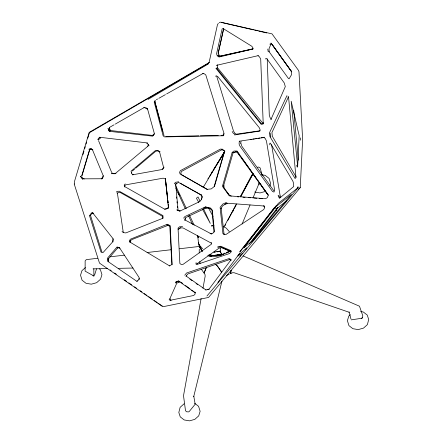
<?xml version="1.0" encoding="UTF-8"?>
<svg xmlns="http://www.w3.org/2000/svg" width="443" height="443" viewBox="0 0 443 443"><rect width="100%" height="100%" fill="white"/><g stroke="black" fill="none" stroke-linecap="round" stroke-linejoin="round"><path stroke-width="0.66" d="M200.972 249.254L199.799 247.659L199.832 246.314M269.748 144.844L269.82 143.233L270.346 143.111L292.901 181.231L293.598 183.452L293.726 186.542L279.389 198.326L278.11 195.557M297.641 166.756L299.18 135.724L291.178 101.203L297.685 166.679M74.197 183.939L99.498 263.109L161.988 306.157L164.082 306.506L208.542 297.447L300.254 187.594L302.63 139.534L298.992 71.827L298.543 70.487L272.013 33.862L220.564 22.15L219.219 22.604M230.875 270.701L230.737 273.453L231.163 270.208M252.798 49.023L252.859 47.822L251.89 46.321L223.073 28.507L222.115 28.972L216.561 53.852L217.286 55.862L219.036 57.025L252.798 49.023L219.263 56.399L217.768 55.403L219.019 55.032L220.453 56.084L253.341 48.758M199.278 249.116L199.223 252.942M300.437 140.209L300.592 137.895M113.015 241.922L112.954 238.816M220.199 251.563L220.459 248.185M136.876 281.333L138.98 279.561L139.146 277.589L119.433 247.62L117.057 246.961L107.3 258.391L107.522 261.187L136.876 281.333L137.518 280.978M196.088 262.616L195.956 264.094L197.711 264.227L229.214 253.629L230.869 252.399L231.091 250.683L220.758 246.242L217.751 246.773M195.225 292.17L194.97 294.313L193.63 295.498L170.201 300.288L169.126 299.75M202.457 251.031L201.532 250.14L198.536 243.6L198.685 242.443M130.574 240.687L130.358 242.338L169.819 266.038L169.63 265.833L171.873 264.482L169.791 226.063L168.196 225.099L166.612 225.022M186.37 275.297L186.254 276.161L206.073 290.038M147.824 146.284L148.322 144.418M277.495 207.723L249.187 244.021M184.82 220.453L185.495 217.696L204.921 208.509L208.038 208.094L211.095 209.102M108.325 258.352L108.059 259.919L108.596 261.403M184.919 219.889L185.218 218.189M201.116 298.527L183.518 395.699L185.495 410.705L186.564 411.774L188.74 411.89L189.349 411.375L195.158 404.237L193.79 396.164L193.741 396.529L221.932 281.167M202.96 288.315L205.181 276.061L204.976 274.367L201.371 269.278M240.649 143.344L241.07 141.444M219.019 55.032L218.189 53.326L223.488 29.304M218.189 53.326L223.698 28.551M138.98 279.561L139.257 278.331M180.212 210.951L176.829 209.86L178.114 210.652L180.212 210.951L199.367 201.737L201.449 199.577L202.03 196.997L200.723 194.782L178.263 182.25M103.562 175.749L101.735 179.083L102.682 177.593L103.153 175.55L92.299 149.396L90.516 148.449L88.86 149.213M131.482 173.069L131.809 171.657M206.959 296.007L297.452 188.513L297.873 186.774M251.463 175.937L252.947 173.252M214.395 186.713L224.778 150.792M223.471 186.066L233.09 152.769L236.379 151.744M201.449 199.577L202.318 196.587L200.9 194.25M82.957 154.557L83.926 151.273M84.696 148.649L85.277 146.677M86.053 144.053L86.634 142.081M87.797 138.144L89.342 132.894M81.75 175.749L89.636 149.33L91.513 149.081M81.811 176.303L89.774 149.601L91.551 149.075L92.925 149.944M92.941 212.95L91.18 213.122L90.466 215.492L89.342 215.148L100.998 252.095L103.114 252.493L112.627 241.906L113.275 238.971L92.504 212.618M94.564 275.192L96.491 268.84M362.23 317.421L361.981 318.235L351.26 319.863M269.815 186.005L270.623 183.402L269.078 178.424L265.163 175.356L261.763 174.752M98.567 140.237L98.95 139.052M262.948 123.774L263.347 122.639M223.649 133.642L223.056 135.22L223.305 135.763L164.569 136.904L163.157 135.863L154.192 102.034L154.84 100.705M206.388 267.395L204.073 273.054L206.089 268.098M223.305 135.763L224.119 133.758L205.79 74.933L204.317 73.809L202.711 73.61M271.21 43.48L269.023 48.73L269.15 51.803M242.111 223.992L250.068 204.943M252.986 197.955L259.354 182.715M110.102 130.286L109.094 128.758L109.559 127.662M270.834 119.771L285.298 86.606L284.295 82.996L266.93 58.819L266.082 58.338L265.484 59.013M169.907 298.582L176.746 283.276L180.013 281.466M288.581 96.657L271.941 132.551L272.334 136.339L296.262 177.228M286.959 95.644L269.471 132.85L269.953 136.621L295.149 178.595L295.952 177.073L288.692 98.385L288 96.602M155.537 100.544L154.9 101.768L164.048 135.613M251.297 242.122L276.388 210.281L277.927 207.346M225.072 225.625L225.72 224.407M227.658 220.736L236.385 204.223M240.267 196.88L251.574 175.472M232.614 211.876L233.267 210.663M235.216 207.031L235.87 205.818M240.748 196.731L253.103 173.706M223.887 227.037L236.479 204.007M240.455 196.736L253.047 173.706M220.88 208.78L222.552 205.934L226.246 203.453M289.102 78.826L291.527 74.717L291.682 71.844L272.019 44.344L291.749 71.866L270.966 43.021M162.57 169.663L164.071 167.149M203.115 187.478L224.878 151.296M211.444 172.908L212.164 171.734M213.249 169.974L213.969 168.8M214.694 167.626L215.774 165.859M216.86 164.098L217.939 162.337M218.665 161.163L224.075 152.359M207.889 178.889L208.62 177.726M209.345 176.563L224.28 152.752M228.654 250.705L227.669 252.211L229.324 251.463L226.567 252.87L230.565 250.893M217.867 282.44L239.945 252.986M218.349 23.368L217.474 24.631L209.118 62.419L207.939 63.609L89.624 132.595M196.947 264.2L197.633 263.203M244.087 247.377L243.633 248.002L253.457 240.006L291.5 194.316L275.989 206.599L244.087 247.377L275.928 205.906M297.452 188.513L298.576 187.04M245.632 249.559L246.873 247.858L240.145 253.617L237.957 256.065M253.917 234.109L239.774 251.929L274.594 207.357L276.609 208.869L286.466 200.845M254.775 233.029L255.633 231.949M256.491 230.869L263.779 221.694M269.35 214.672L271.493 211.97M272.351 210.89L273.209 209.81M276.205 206.034L278.348 203.331L297.635 187.987M97.687 139.539L99.559 137.241L147.242 142.934L149.025 145.797L148.023 144.806M175.81 283.083L176.851 281.814L179.005 281.338L195.28 292.923M183.612 218.122L184.919 216.538L205.402 206.914L210.381 207.95L212.286 210.071L214.44 231.445L212.485 233.611L210.104 233.749M125.208 183.9L124.201 185.108L124.61 186.525L164.646 209.179L165.748 209.09M184.742 275.236L186.597 273.004L229.247 258.502L231.085 259.692L209.251 288.836L207.795 289.667M174.254 183.801L175.517 182.289L178.684 181.791M185.866 276.288L187.826 273.957L229.596 259.598L231.146 259.975M241.784 254.016L239.824 256.248L240.754 254.797L242.803 253.186M152.503 135.597L154.153 133.78M146.805 143.405L147.242 142.934M175.777 184.233L176.679 183.264M102.183 178.429L102.997 177.615M224.894 253.075C220.127 256.586 213.399 257.261 207.717 255.711M179.603 211.222L178.069 210.071L175.71 184.066L176.657 183.208M85.416 267.561L81.944 270.679L80.532 275.236L82.077 280.214L85.992 283.276L91.324 284.185L96.646 282.695L100.533 279.206L101.945 274.649L100.4 269.671L99.42 268.907M184.078 403.794L180.124 407.344L178.817 412.477L180.262 416.88L184.172 419.942L189.504 420.85L194.831 419.36L198.719 415.872L200.125 411.314L198.58 406.336L194.671 403.274M350.369 314.691L348.802 316.092L347.395 320.649L348.94 325.627L352.849 328.689L358.182 329.598L363.509 328.108L367.397 324.619L368.703 319.486L367.258 315.089L363.349 312.022L360.602 311.529M178.136 229.601L180.19 227.835M130.934 171.297L155.244 150.698L157.481 150.393L160.078 151.761M132.474 170.926L134.556 169.171M135.591 168.29L155.847 151.157L158.234 150.947L159.685 151.982M147.951 146.162L115.246 173.573L111.492 173.7L113.314 173.656M298.161 189.311L300.254 187.594M130.447 240.737L131.837 239.597L167.482 225.553L169.503 225.947M116.276 192.096L117.19 191.365L119.305 191.221L162.958 215.597L163.124 218.172L125.84 232.924L123.47 232.63L122.008 231.523M166.302 209.046L168.395 207.501L165.366 178.496L167.642 198.946M98.651 139.357L100.672 137.906L99.559 137.241M196.775 263.984L218.875 248.252L221.478 247.648L231.019 251.696M228.416 274.621L229.33 274.001M102.682 177.593L100.899 178.756L83.544 178.828M215.525 76.257L216.284 75.775L217.801 76.633L259.293 127.717L260.074 129.649L259.836 131.056L234.602 134.949M175.71 184.066L177.676 182.898M148.034 99.409L208.731 63.681M226.362 275.662L227.929 274.738M209.528 62.352L89.204 132.379L74.529 181.342L74.64 184.072M178.584 229.07L180.816 227.78M109.349 127.501L114.111 124.771M115.302 124.09L144.479 107.372M156.407 99.681L157.608 99.005M158.81 98.329L165.422 94.614M166.623 93.944L203.276 73.35M221.672 149.778L181.696 171.33L180.783 172.953L181.298 174.608L207.396 189.382M230.62 273.68L232.503 272.711L234.137 272.738L349.189 312.282L349.084 311.95L350.956 319.01M166.806 208.791L168.816 207.778L164.646 209.179M199.023 246.098L197.971 246.607L179.415 248.767M178.845 280.652L175.445 282.274L176.851 281.814M233.195 152.868L235.571 151.794L237.431 152.298M226.345 202.495L222.829 204.046L220.105 207.318L222.918 233.633L224.23 234.53L226.179 234.353L263.773 209.522L264.648 207.712L263.873 205.364M219.988 255.617L223.388 254.182M222.552 254.515L212.441 255.578L222.552 254.515L227.109 252.687M213.199 255.45L217.552 255.102L219.379 254.393M93.036 213.066L91.557 213.581L90.538 215.547L101.951 252.111M153.261 135.071L152.276 135.408L110.623 130.541L109.094 128.758M237.98 255.229L239.015 254.88M117.057 193.087L119.826 192.251L162.719 216.461M265.324 191.442L260.002 192.932L254.67 192.024M117.096 247.953L118.375 247.609L119.926 248.196M224.872 204.234L227.331 203.625M229.064 259.648L230.244 259.36L230.964 260.562M258.324 55.613L216.234 65.414M217.757 247.482L220.564 246.862L231.091 251.43M275.884 210.386L276.388 210.281M269.853 44.139L271.614 43.779M217.148 251.79L219.783 251.259M205.696 289.971L209.317 289.246M217.026 251.823L220.121 251.214M133.116 174.692L161.883 169.558L163.633 167.604L159.541 151.799M217.552 255.102L221.118 254.476M250.217 139.539L251.585 139.318M252.947 139.102L254.31 138.88M255.672 138.659L257.04 138.443M258.402 138.222L259.764 138M261.126 137.784L264.537 137.236M119.422 247.654L117.666 247.936L108.529 258.695L108.768 261.608M214.019 252.017L220.653 251.043M361.455 318.312L361.981 318.235L362.595 317.26L362.762 315.704L359.478 306.213L243.091 255.949M260.052 130.779L236.185 134.179L234.807 133.16L233.505 131.128L216.777 76.523M213.831 225.581L211.322 225.902L213.886 225.753M257.527 167.221L258.723 167.077L260.152 167.93L262.217 175.472M97.632 258.269L86.28 259.642L85.139 260.905L85.117 271.144L93.916 276L93.805 268.796M110.002 256.835L124.433 255.157M147.115 252.521L171.17 249.725M203.913 208L207.224 207.629L210.375 208.581L212.014 210.514L214.002 232.11M182.588 226.523L179.409 226.844L178.036 228.145L179.864 263.502L181.165 264.432L183.031 264.377L211.477 244.148L211.15 242.387M209.904 255.306L211.826 255.146L209.904 255.306L208.675 254.946M178.618 282.014L179.941 281.92M217.552 67.978L216.527 68.039L260.805 123.06L261.996 123.885M115.994 173.678L113.596 173.772L112.145 172.931M213.914 252.239L215.171 252.189M165.776 136.522L198.946 135.807M200.33 135.779L218.294 135.386M221.063 135.331L223.826 135.27M93.074 268.851L107.538 268.558M118.558 268.336L133.022 268.043M180.772 227.863L183.092 227.957L211.333 243.152M237.442 196.786L238.821 196.891M242.952 197.207L245.018 197.362M248.462 197.628L250.528 197.783M253.972 198.043L256.724 198.254M259.476 198.464L262.234 198.674M226.052 203.127L263.779 205.984M92.958 275.745L93.916 276M110.783 131.012L108.33 129.577L109.349 131.333L152.697 136.139L154.485 134.03L147.458 108.64L145.719 107.837L147.358 109.244M91.18 213.122L93.185 213.371M209.639 254.935L210.824 255.107M258.385 183.878L260.933 184.327M221.328 22.443L253.352 29.853M254.686 30.163L257.355 30.783M258.69 31.088L266.692 32.943M208.675 255.738L211.782 256.536L210.503 256.026M132.49 174.42L133.664 174.769M221.362 149.684L224.269 150.581M143.82 107.433L147.458 108.64M223.183 226.334L226.29 228.173L229.297 231.578M205.402 206.914L207.224 207.629M165.394 179.038L163.196 178.158L125.635 184.864L124.583 186.032L124.832 187.001M231.312 196.099L229.452 195.302L224.092 187.843L223.909 185.146M185.113 220.049L211.682 234.103M216.206 265.307L217.319 265.911L221.727 272.08M82.896 178.236L84.253 178.978M180.251 183.158L201.161 194.948M223.953 233.91L224.778 234.48M110.097 269.898L111.232 270.684M114.637 273.043L116.343 274.228M124.289 279.738L126.56 281.311M128.835 282.883L131.671 284.855M134.511 286.82L136.782 288.393M140.187 290.758L141.893 291.937M144.163 293.51L147.004 295.481M148.704 296.66L152.11 299.019M154.386 300.598L157.221 302.563M158.356 303.35L162.332 306.107M189.809 279.096L192.068 280.696M196.011 283.503L197.7 284.705M234.956 134.406L233.156 133.094L232.165 131.516M181.121 282.285L182.787 283.509M185.562 285.552L189.997 288.819M191.658 290.043L194.986 292.496M257.964 55.585L259.487 56.892L260.705 59.091L263.22 123.974L261.187 124.333L215.924 68.311M202.573 251.043L201.532 250.14L199.782 246.862L199.621 245.516M263.851 206.25L264.704 207.042M215.608 264.299L217.319 265.911L221.71 272.384M201.2 250.417L202.163 251.336M171.07 300.598L169.99 299.551L169.979 298.36M280.02 197.833L278.741 195.441M199.588 245.317L202.601 248.744M263.07 123.47L217.607 67.879L217.258 64.75M227.037 192.533L229.502 195.64M271.266 119.25L270.114 117.694L269.3 115.208L267.207 58.88M170.001 299.701L170.738 300.714M236.507 151.373L268.009 194.981M269.062 51.637L288.603 78.738M273.874 190.839L241.723 146.04L240.842 143.028M237.431 152.093L239.43 154.873M241.429 157.658L243.827 160.992M244.63 162.105L248.224 167.111M249.426 168.783L251.823 172.117M253.822 174.902L256.619 178.795M257.82 180.462L261.016 184.914M261.813 186.027L268.209 194.926M201.382 249.116L199.782 246.862L199.671 245.627M178.463 193.862L179.808 195.784L177.97 192.639L185.357 208.858M131.283 172.787L132.734 174.963M82.221 177.416L83.229 178.928M109.089 128.431L110.102 130.203M198.735 202.407L196.421 198.215L198.038 196.925L200.031 201.233M202.695 209.594L210.287 223.377L203.448 208.614M208.526 207.994L213.011 216.439M175.611 185.556L186.331 208.431M189.521 215.265L194.161 225.205M107.92 128.282L109.349 131.333M188.513 215.735L192.539 224.479M175.749 187.876L178.618 194.156M98.667 140.985L111.686 172.504M197.644 235.72L198.314 237.581M280.724 197.118L280.048 195.18L271.587 144.734M270.845 137.042L270.13 133.094M197.617 235.731L198.198 237.614M129.677 242.188L129.301 240.831L130.392 239.209L167.327 224.258L170.201 225.642L172.155 264.781M154.779 101.353L162.542 131.084M296.727 165.294L297.236 167.249M223.217 185.296L223.859 187.932M198.996 244.364L199.799 247.659M198.536 243.6L197.672 235.305M267.76 49.068L268.225 51.831M117.373 192.998L123.287 232.492M129.982 241.114L130.148 242.327M199.821 261.497L200.053 263.507M167.797 200.319L168.107 203.066L167.814 200.352M168.262 204.439L168.573 207.186L168.268 204.456M165.366 178.496L167.199 194.887M167.354 196.255L167.659 198.99M221.162 208.105L224.064 234.364M176.508 196.93L176.641 198.287M176.973 201.681L177.1 203.038M177.433 206.427L177.565 207.784M293.715 110.401L298.366 160.233M199.068 244.104L199.295 246.64M162.642 216.068L162.708 218.316M239.292 141.206L239.087 143.953L239.735 145.825L272.545 191.52L273.973 192.063L274.638 190.208L266.464 141.001L265.213 138.438L263.884 137.535L239.292 141.206M232.16 152.425L222.419 186.342L229.419 195.884L265.44 198.724L267.207 197.744L268.331 195.33L237.049 151.002L233.937 151.041L232.16 152.425M224.474 151.284L214.085 186.686L211.256 188.906L206.942 189.349L180.057 173.916L179.542 172.305L180.384 170.66L220.381 149.097L222.63 149.219L224.474 151.284M221.877 253.789L220.287 252.161L221.644 254.077L221.877 253.789M81.634 177.77L80.404 176.203L82.73 179.221L81.634 177.77"/></g></svg>
